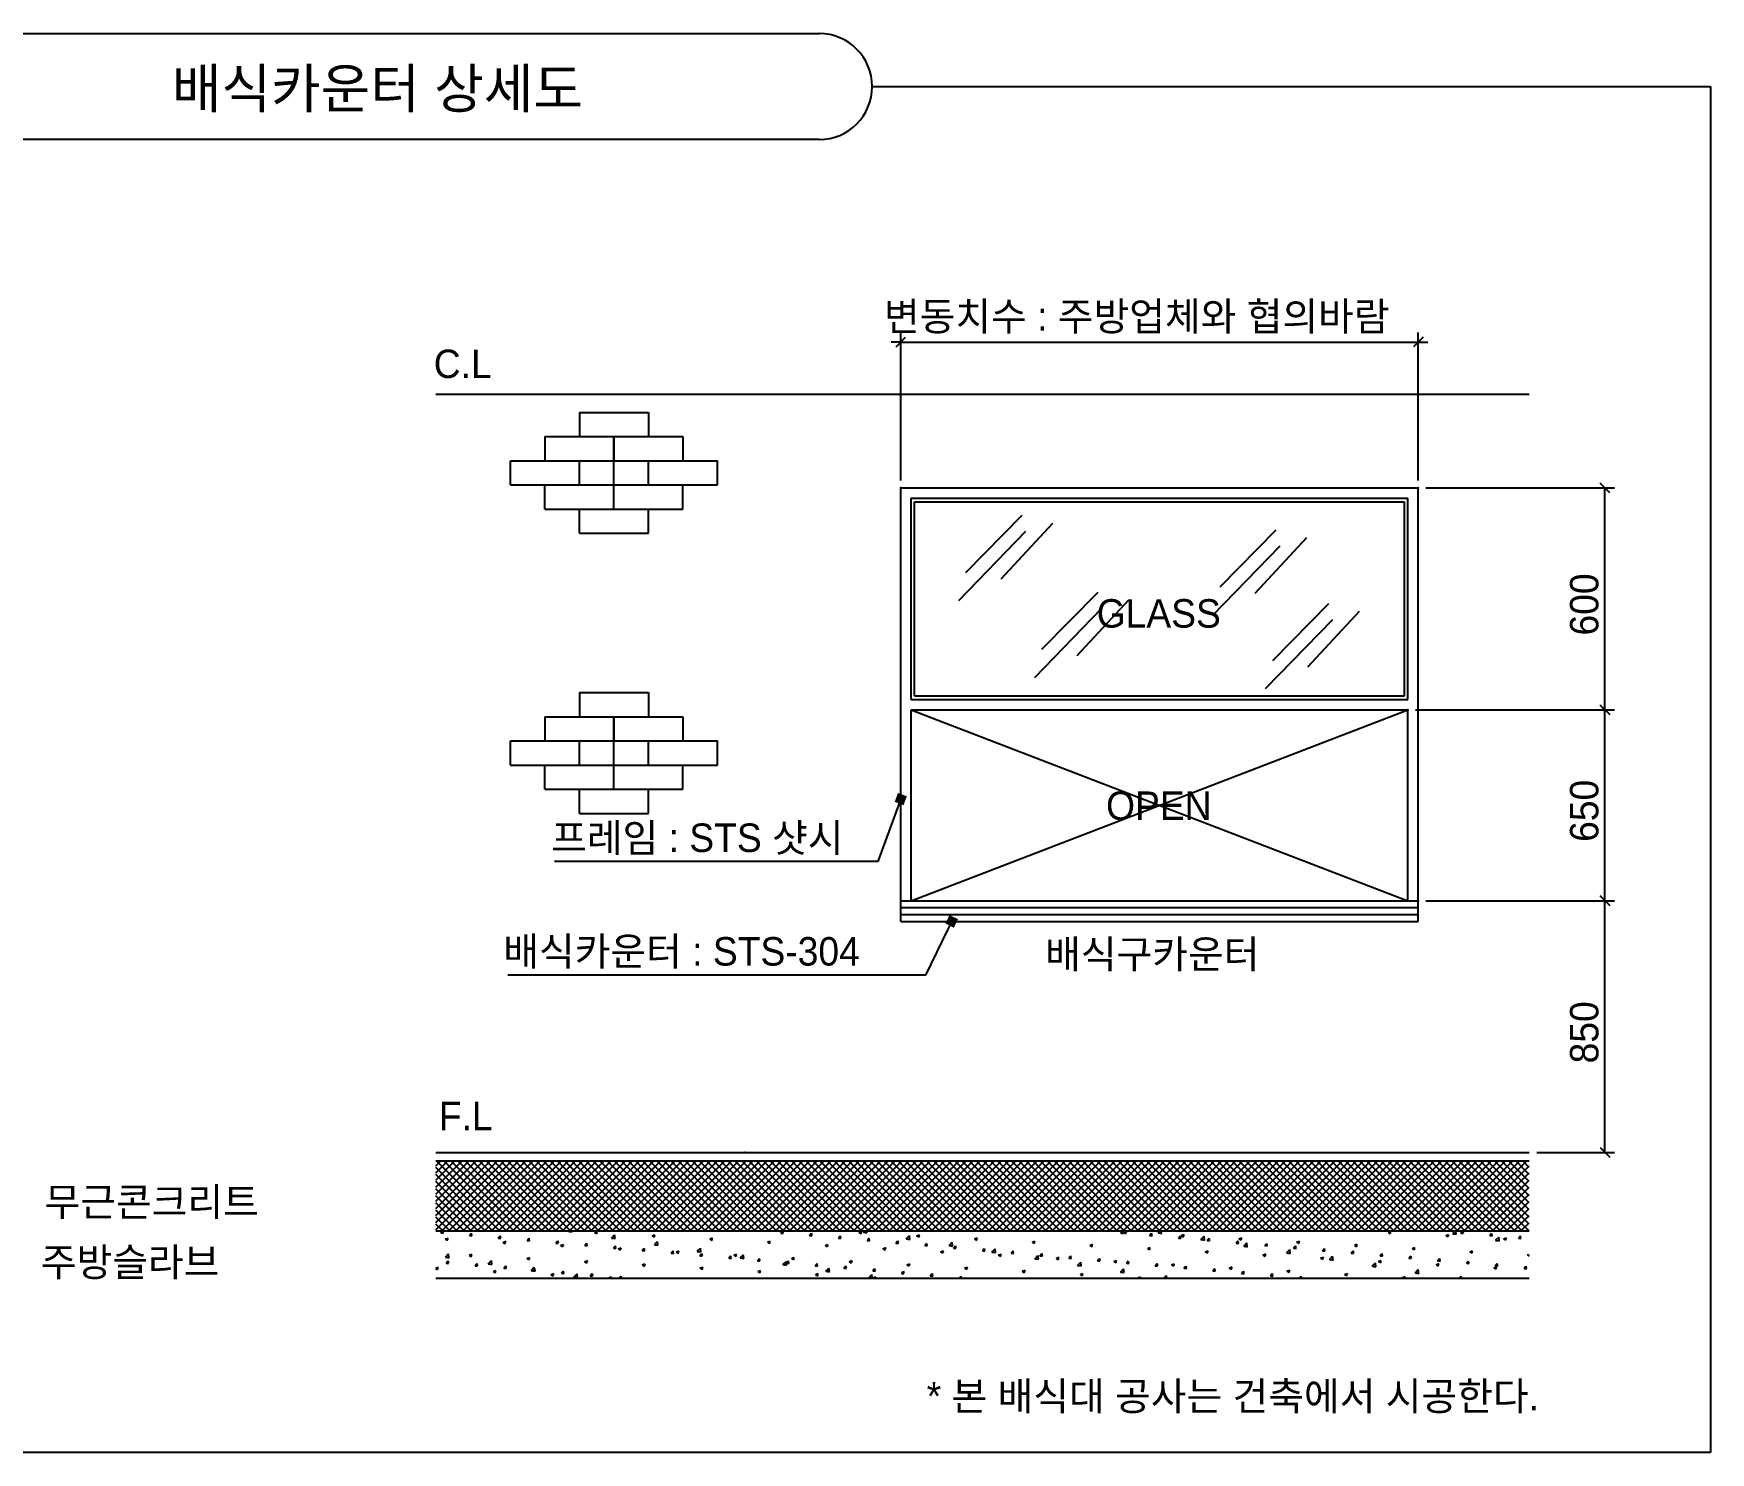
# Model space of a CAD drawing. Header units: millimetres. Extents: x 64500 to 245413, y 550 to 33013.
# Drawn here: x 231235 to 239721, y 11123 to 18300 of the extents above; entities that cross this region are included whole.
import ezdxf
from ezdxf.enums import TextEntityAlignment as Align

# ---------------------------------------------------------------- set-up
doc = ezdxf.new("R2010")
doc.units = ezdxf.units.MM
doc.header["$LTSCALE"] = 150
doc.header["$MEASUREMENT"] = 0
doc.header["$PDSIZE"] = -10
doc.layers.get('0').update_dxf_attribs({"linetype": 'CONTINUOUS'})
doc.layers.add('SUNIL_BLOCK', color=29, linetype='CONTINUOUS')
doc.styles.add('선일금속', font='')
doc.styles.get('선일금속').set_extended_font_data('Dotum')

msp = doc.modelspace()

# ---------------------------------------------------------------- linework, layer by layer
for p, q in [((235623.5, 16739.6), (235575.5, 16739.6)), ((235623.5, 16039.7), (235623.5, 16787.6)), ((235623.5, 16739.6), (238242.5, 16739.6)), ((238242.5, 16039.7), (238242.5, 16787.6)), ((238242.5, 16739.6), (238290.5, 16739.6)), ((238280.9, 16001.3), (239235, 16001.3)), ((239187, 14879.2), (239187, 16001.3)), ((238228.5, 14879.2), (239235, 14879.2)), ((238228.5, 14879.2), (239235, 14879.2)), ((239187, 13913.7), (239187, 14879.2)), ((235606.9, 14382.6), (235507, 14111.6)), ((235399, 14111.6), (233871.7, 14111.6)), ((235507, 14111.6), (235399, 14111.6)), ((238280.9, 13913.7), (239235, 13913.7)), ((238280.9, 13913.7), (239235, 13913.7)), ((239187, 12640.9), (239187, 13913.7)), ((235860.5, 13765.8), (235749.4, 13536.4)), ((235639, 13536.4), (233635.2, 13536.4)), ((235749.4, 13536.4), (235639, 13536.4)), ((238841.7, 12640.9), (239235, 12640.9))]:
    msp.add_line(p, q)
at = {"color": 0, "linetype": 'ByBlock', "lineweight": -2}
for p, q in [((235599.5, 16715.6), (235647.5, 16763.6)), ((238266.5, 16763.6), (238218.5, 16715.6)), ((239211, 15977.3), (239163, 16025.3)), ((239163, 14903.2), (239211, 14855.2)), ((239211, 14855.2), (239163, 14903.2)), ((235615.2, 14405.1), (235606.9, 14382.6)), ((239163, 13937.7), (239211, 13889.7)), ((239211, 13889.7), (239163, 13937.7)), ((235870.9, 13787.4), (235860.5, 13765.8)), ((239163, 12664.9), (239211, 12616.9))]:
    msp.add_line(p, q, dxfattribs=at)
at = {"color": 0, "linetype": 'ByBlock'}
for points in [[(235592.7, 14413.4), (235609.3, 14458.5), (235637.7, 14396.8), (235654.3, 14441.9)], [(235849.3, 13797.8), (235870.2, 13841), (235892.5, 13776.9), (235913.4, 13820.1)]]:
    msp.add_solid(points, dxfattribs=at)
at = {"layer": 'SUNIL_BLOCK'}
for p, q in [((230845.2, 18299.7), (235210.5, 18299.7)), ((235478.6, 18031.6), (239720.7, 18031.6)), ((239720.7, 18031.6), (239720.7, 11123)), ((235210.5, 17763.6), (230845.2, 17763.6)), ((233271.7, 16475.4), (238803.3, 16475.4)), ((233997.4, 16383.6), (234346.6, 16383.6)), ((233997.4, 16383.6), (233997.4, 16261.4)), ((234346.6, 16383.6), (234346.6, 16261.4)), ((233822.8, 16261.4), (234521.2, 16261.4)), ((233822.8, 16261.4), (233822.8, 16139.2)), ((234172, 15894.7), (234172, 16261.4)), ((234172, 16261.4), (234172, 16139.2)), ((234172, 16261.4), (234172, 16139.2)), ((234521.2, 16261.4), (234521.2, 16139.2)), ((233648.2, 16139.2), (234695.8, 16139.2)), ((233648.2, 16017), (233648.2, 16139.2)), ((233822.8, 16139.2), (234521.2, 16139.2)), ((233997.4, 16017), (233997.4, 16139.2)), ((234346.6, 16017), (234346.6, 16139.2)), ((234695.8, 16017), (234695.8, 16139.2)), ((233648.2, 16017), (234695.8, 16017)), ((233822.8, 15894.7), (233822.8, 16017)), ((234172, 15894.7), (234172, 16017)), ((234172, 15894.7), (234172, 16017)), ((234521.2, 15894.7), (234521.2, 16017)), ((235623.5, 16001.3), (238242.5, 16001.3)), ((235623.5, 13809), (235623.5, 16001.3)), ((238242.5, 13809), (238242.5, 16001.3)), ((233822.8, 15894.7), (234521.2, 15894.7)), ((233997.4, 15772.5), (233997.4, 15894.7)), ((234346.6, 15772.5), (234346.6, 15894.7)), ((235675.9, 15948.9), (238190.1, 15948.9)), ((235675.9, 14931.6), (235675.9, 15948.9)), ((235693.4, 15931.5), (238172.6, 15931.5)), ((235693.4, 14949.1), (235693.4, 15931.5)), ((238172.6, 14949.1), (238172.6, 15931.5)), ((238190.1, 14931.6), (238190.1, 15948.9)), ((236235.8, 15861.5), (235951, 15572.7)), ((236391, 15822.3), (236129.4, 15540.7)), ((237522.2, 15787.9), (237237.4, 15499.1)), ((233997.4, 15772.5), (234346.6, 15772.5)), ((236255, 15780.7), (235915, 15430.3)), ((237541.4, 15707.1), (237201.4, 15356.7)), ((237677.4, 15748.7), (237415.8, 15467.1)), ((236620.6, 15472.7), (236335.8, 15183.9)), ((236639.8, 15391.9), (236299.8, 15041.5)), ((236775.8, 15433.5), (236514.2, 15151.9)), ((237788.6, 15415.9), (237503.8, 15127.1)), ((237943.8, 15376.7), (237682.2, 15095.1)), ((237807.8, 15335.1), (237467.8, 14984.7)), ((233997.4, 14966), (234346.6, 14966)), ((233997.4, 14966), (233997.4, 14843.8)), ((234346.6, 14966), (234346.6, 14843.8)), ((235693.4, 14949.1), (238172.6, 14949.1)), ((235675.9, 14931.6), (238190.1, 14931.6)), ((235675.9, 14879.2), (238190.1, 13913.7)), ((235675.9, 13913.7), (238190.1, 14879.2)), ((235675.9, 14879.2), (238190.1, 14879.2)), ((235675.9, 14879.2), (238190.1, 14879.2)), ((235675.9, 13913.7), (235675.9, 14879.2)), ((238190.1, 13913.7), (238190.1, 14879.2)), ((233822.8, 14843.8), (234521.2, 14843.8)), ((233822.8, 14843.8), (233822.8, 14721.6)), ((234172, 14477.1), (234172, 14843.8)), ((234172, 14843.8), (234172, 14721.6)), ((234172, 14843.8), (234172, 14721.6)), ((234521.2, 14843.8), (234521.2, 14721.6)), ((233648.2, 14721.6), (234695.8, 14721.6)), ((233648.2, 14599.4), (233648.2, 14721.6)), ((233822.8, 14721.6), (234521.2, 14721.6)), ((233997.4, 14599.4), (233997.4, 14721.6)), ((234346.6, 14599.4), (234346.6, 14721.6)), ((234695.8, 14599.4), (234695.8, 14721.6)), ((233648.2, 14599.4), (234695.8, 14599.4)), ((233822.8, 14477.1), (233822.8, 14599.4)), ((234172, 14477.1), (234172, 14599.4)), ((234172, 14477.1), (234172, 14599.4)), ((234521.2, 14477.1), (234521.2, 14599.4)), ((233822.8, 14477.1), (234521.2, 14477.1)), ((233997.4, 14354.9), (233997.4, 14477.1)), ((234346.6, 14354.9), (234346.6, 14477.1)), ((233997.4, 14354.9), (234346.6, 14354.9)), ((235623.5, 13913.7), (238242.5, 13913.7)), ((235623.5, 13878.8), (238242.5, 13878.8)), ((235623.5, 13843.9), (238242.5, 13843.9)), ((235623.5, 13809), (238242.5, 13809)), ((233271.7, 12640.9), (238803.3, 12640.9)), ((233271.7, 12597.2), (238803.3, 12597.2)), ((233271.7, 12572.8), (233296, 12597.2)), ((233271.7, 12536.9), (233332, 12597.2)), ((233271.7, 12501), (233367.9, 12597.2)), ((233271.7, 12465.1), (233403.8, 12597.2)), ((233271.7, 12429.2), (233439.7, 12597.2)), ((233271.7, 12393.2), (233475.7, 12597.2)), ((233271.7, 12357.3), (233511.6, 12597.2)), ((233271.7, 12321.4), (233547.5, 12597.2)), ((233271.7, 12285.5), (233583.4, 12597.2)), ((233271.7, 12249.6), (233619.3, 12597.2)), ((233593.3, 12243.1), (233271.7, 12564.7)), ((233629.2, 12243.1), (233275.1, 12597.2)), ((233301.1, 12243.1), (233655.3, 12597.2)), ((233665.1, 12243.1), (233311, 12597.2)), ((233337.1, 12243.1), (233691.2, 12597.2)), ((233701, 12243.1), (233346.9, 12597.2)), ((233373, 12243.1), (233727.1, 12597.2)), ((233737, 12243.1), (233382.8, 12597.2)), ((233408.9, 12243.1), (233763, 12597.2)), ((233772.9, 12243.1), (233418.8, 12597.2)), ((233444.8, 12243.1), (233798.9, 12597.2)), ((233808.8, 12243.1), (233454.7, 12597.2)), ((233480.7, 12243.1), (233834.9, 12597.2)), ((233844.7, 12243.1), (233490.6, 12597.2)), ((233516.7, 12243.1), (233870.8, 12597.2)), ((233880.6, 12243.1), (233526.5, 12597.2)), ((233552.6, 12243.1), (233906.7, 12597.2)), ((233916.6, 12243.1), (233562.4, 12597.2)), ((233588.5, 12243.1), (233942.6, 12597.2)), ((233952.5, 12243.1), (233598.4, 12597.2)), ((233624.4, 12243.1), (233978.5, 12597.2)), ((233988.4, 12243.1), (233634.3, 12597.2)), ((233660.3, 12243.1), (234014.5, 12597.2)), ((234024.3, 12243.1), (233670.2, 12597.2)), ((233696.3, 12243.1), (234050.4, 12597.2)), ((234060.2, 12243.1), (233706.1, 12597.2)), ((233732.2, 12243.1), (234086.3, 12597.2)), ((234096.2, 12243.1), (233742.1, 12597.2)), ((233768.1, 12243.1), (234122.2, 12597.2)), ((234132.1, 12243.1), (233778, 12597.2)), ((233804, 12243.1), (234158.1, 12597.2)), ((234168, 12243.1), (233813.9, 12597.2)), ((233840, 12243.1), (234194.1, 12597.2)), ((234203.9, 12243.1), (233849.8, 12597.2)), ((233875.9, 12243.1), (234230, 12597.2)), ((234239.9, 12243.1), (233885.7, 12597.2)), ((233911.8, 12243.1), (234265.9, 12597.2)), ((234275.8, 12243.1), (233921.7, 12597.2)), ((233947.7, 12243.1), (234301.8, 12597.2)), ((234311.7, 12243.1), (233957.6, 12597.2)), ((233983.6, 12243.1), (234337.8, 12597.2)), ((234347.6, 12243.1), (233993.5, 12597.2)), ((234019.6, 12243.1), (234373.7, 12597.2)), ((234383.5, 12243.1), (234029.4, 12597.2)), ((234055.5, 12243.1), (234409.6, 12597.2)), ((234419.5, 12243.1), (234065.3, 12597.2)), ((234091.4, 12243.1), (234445.5, 12597.2)), ((234455.4, 12243.1), (234101.3, 12597.2)), ((234127.3, 12243.1), (234481.4, 12597.2)), ((234491.3, 12243.1), (234137.2, 12597.2)), ((234163.2, 12243.1), (234517.4, 12597.2)), ((234527.2, 12243.1), (234173.1, 12597.2)), ((234199.2, 12243.1), (234553.3, 12597.2)), ((234563.1, 12243.1), (234209, 12597.2)), ((234235.1, 12243.1), (234589.2, 12597.2)), ((234599.1, 12243.1), (234244.9, 12597.2)), ((234271, 12243.1), (234625.1, 12597.2)), ((234635, 12243.1), (234280.9, 12597.2)), ((234306.9, 12243.1), (234661, 12597.2)), ((234670.9, 12243.1), (234316.8, 12597.2)), ((234342.8, 12243.1), (234697, 12597.2)), ((234706.8, 12243.1), (234352.7, 12597.2)), ((234378.8, 12243.1), (234732.9, 12597.2)), ((234742.7, 12243.1), (234388.6, 12597.2)), ((234414.7, 12243.1), (234768.8, 12597.2)), ((234778.7, 12243.1), (234424.5, 12597.2)), ((234450.6, 12243.1), (234804.7, 12597.2)), ((234814.6, 12243.1), (234460.5, 12597.2)), ((234486.5, 12243.1), (234840.6, 12597.2)), ((234850.5, 12243.1), (234496.4, 12597.2)), ((234522.5, 12243.1), (234876.6, 12597.2)), ((234886.4, 12243.1), (234532.3, 12597.2)), ((234558.4, 12243.1), (234912.5, 12597.2)), ((234922.4, 12243.1), (234568.2, 12597.2)), ((234594.3, 12243.1), (234948.4, 12597.2)), ((234958.3, 12243.1), (234604.2, 12597.2)), ((234630.2, 12243.1), (234984.3, 12597.2)), ((234994.2, 12243.1), (234640.1, 12597.2)), ((234666.1, 12243.1), (235020.3, 12597.2)), ((235030.1, 12243.1), (234676, 12597.2)), ((234702.1, 12243.1), (235056.2, 12597.2)), ((235066, 12243.1), (234711.9, 12597.2)), ((234738, 12243.1), (235092.1, 12597.2)), ((235102, 12243.1), (234747.8, 12597.2)), ((234773.9, 12243.1), (235128, 12597.2)), ((235137.9, 12243.1), (234783.8, 12597.2)), ((234809.8, 12243.1), (235163.9, 12597.2)), ((235173.8, 12243.1), (234819.7, 12597.2)), ((234845.7, 12243.1), (235199.9, 12597.2)), ((235209.7, 12243.1), (234855.6, 12597.2)), ((234881.7, 12243.1), (235235.8, 12597.2)), ((235245.6, 12243.1), (234891.5, 12597.2)), ((234917.6, 12243.1), (235271.7, 12597.2)), ((235281.6, 12243.1), (234927.4, 12597.2)), ((234953.5, 12243.1), (235307.6, 12597.2)), ((235317.5, 12243.1), (234963.4, 12597.2)), ((234989.4, 12243.1), (235343.5, 12597.2)), ((235353.4, 12243.1), (234999.3, 12597.2)), ((235025.3, 12243.1), (235379.5, 12597.2)), ((235389.3, 12243.1), (235035.2, 12597.2)), ((235061.3, 12243.1), (235415.4, 12597.2)), ((235425.2, 12243.1), (235071.1, 12597.2)), ((235097.2, 12243.1), (235451.3, 12597.2)), ((235461.2, 12243.1), (235107, 12597.2)), ((235133.1, 12243.1), (235487.2, 12597.2)), ((235497.1, 12243.1), (235143, 12597.2)), ((235169, 12243.1), (235523.1, 12597.2)), ((235533, 12243.1), (235178.9, 12597.2)), ((235205, 12243.1), (235559.1, 12597.2)), ((235568.9, 12243.1), (235214.8, 12597.2)), ((235240.9, 12243.1), (235595, 12597.2)), ((235604.9, 12243.1), (235250.7, 12597.2)), ((235276.8, 12243.1), (235630.9, 12597.2)), ((235640.8, 12243.1), (235286.7, 12597.2)), ((235312.7, 12243.1), (235666.8, 12597.2)), ((235676.7, 12243.1), (235322.6, 12597.2)), ((235348.6, 12243.1), (235702.8, 12597.2)), ((235712.6, 12243.1), (235358.5, 12597.2)), ((235384.6, 12243.1), (235738.7, 12597.2)), ((235748.5, 12243.1), (235394.4, 12597.2)), ((235420.5, 12243.1), (235774.6, 12597.2)), ((235784.5, 12243.1), (235430.3, 12597.2)), ((235456.4, 12243.1), (235810.5, 12597.2)), ((235820.4, 12243.1), (235466.3, 12597.2)), ((235492.3, 12243.1), (235846.4, 12597.2)), ((235856.3, 12243.1), (235502.2, 12597.2)), ((235528.2, 12243.1), (235882.4, 12597.2)), ((235892.2, 12243.1), (235538.1, 12597.2)), ((235564.2, 12243.1), (235918.3, 12597.2)), ((235928.1, 12243.1), (235574, 12597.2)), ((235600.1, 12243.1), (235954.2, 12597.2)), ((235964.1, 12243.1), (235609.9, 12597.2)), ((235636, 12243.1), (235990.1, 12597.2)), ((236000, 12243.1), (235645.9, 12597.2)), ((235671.9, 12243.1), (236026, 12597.2)), ((236035.9, 12243.1), (235681.8, 12597.2)), ((235707.8, 12243.1), (236062, 12597.2)), ((236071.8, 12243.1), (235717.7, 12597.2)), ((235743.8, 12243.1), (236097.9, 12597.2)), ((236107.7, 12243.1), (235753.6, 12597.2)), ((235779.7, 12243.1), (236133.8, 12597.2)), ((236143.7, 12243.1), (235789.5, 12597.2)), ((235815.6, 12243.1), (236169.7, 12597.2)), ((236179.6, 12243.1), (235825.5, 12597.2)), ((235851.5, 12243.1), (236205.6, 12597.2)), ((236215.5, 12243.1), (235861.4, 12597.2)), ((235887.5, 12243.1), (236241.6, 12597.2)), ((236251.4, 12243.1), (235897.3, 12597.2)), ((235923.4, 12243.1), (236277.5, 12597.2)), ((236287.4, 12243.1), (235933.2, 12597.2)), ((235959.3, 12243.1), (236313.4, 12597.2)), ((236323.3, 12243.1), (235969.2, 12597.2)), ((235995.2, 12243.1), (236349.3, 12597.2)), ((236359.2, 12243.1), (236005.1, 12597.2)), ((236031.1, 12243.1), (236385.3, 12597.2)), ((236395.1, 12243.1), (236041, 12597.2)), ((236067.1, 12243.1), (236421.2, 12597.2)), ((236431, 12243.1), (236076.9, 12597.2)), ((236103, 12243.1), (236457.1, 12597.2)), ((236467, 12243.1), (236112.8, 12597.2)), ((236138.9, 12243.1), (236493, 12597.2)), ((236502.9, 12243.1), (236148.8, 12597.2)), ((236174.8, 12243.1), (236528.9, 12597.2)), ((236538.8, 12243.1), (236184.7, 12597.2)), ((236210.7, 12243.1), (236564.9, 12597.2)), ((236574.7, 12243.1), (236220.6, 12597.2)), ((236246.7, 12243.1), (236600.8, 12597.2)), ((236610.6, 12243.1), (236256.5, 12597.2)), ((236282.6, 12243.1), (236636.7, 12597.2)), ((236646.6, 12243.1), (236292.4, 12597.2)), ((236318.5, 12243.1), (236672.6, 12597.2)), ((236682.5, 12243.1), (236328.4, 12597.2)), ((236354.4, 12243.1), (236708.5, 12597.2)), ((236718.4, 12243.1), (236364.3, 12597.2)), ((236390.3, 12243.1), (236744.5, 12597.2)), ((236754.3, 12243.1), (236400.2, 12597.2)), ((236426.3, 12243.1), (236780.4, 12597.2)), ((236790.2, 12243.1), (236436.1, 12597.2)), ((236462.2, 12243.1), (236816.3, 12597.2)), ((236826.2, 12243.1), (236472, 12597.2)), ((236498.1, 12243.1), (236852.2, 12597.2)), ((236862.1, 12243.1), (236508, 12597.2)), ((236534, 12243.1), (236888.1, 12597.2)), ((236898, 12243.1), (236543.9, 12597.2)), ((236569.9, 12243.1), (236924.1, 12597.2)), ((236933.9, 12243.1), (236579.8, 12597.2)), ((236605.9, 12243.1), (236960, 12597.2)), ((236969.9, 12243.1), (236615.7, 12597.2)), ((236641.8, 12243.1), (236995.9, 12597.2)), ((237005.8, 12243.1), (236651.7, 12597.2)), ((236677.7, 12243.1), (237031.8, 12597.2)), ((237041.7, 12243.1), (236687.6, 12597.2)), ((236713.6, 12243.1), (237067.8, 12597.2)), ((237077.6, 12243.1), (236723.5, 12597.2)), ((236749.6, 12243.1), (237103.7, 12597.2)), ((237113.5, 12243.1), (236759.4, 12597.2)), ((236785.5, 12243.1), (237139.6, 12597.2)), ((237149.5, 12243.1), (236795.3, 12597.2)), ((236821.4, 12243.1), (237175.5, 12597.2)), ((237185.4, 12243.1), (236831.3, 12597.2)), ((236857.3, 12243.1), (237211.4, 12597.2)), ((237221.3, 12243.1), (236867.2, 12597.2)), ((236893.2, 12243.1), (237247.4, 12597.2)), ((237257.2, 12243.1), (236903.1, 12597.2)), ((236929.2, 12243.1), (237283.3, 12597.2)), ((237293.1, 12243.1), (236939, 12597.2)), ((236965.1, 12243.1), (237319.2, 12597.2)), ((237329.1, 12243.1), (236974.9, 12597.2)), ((237001, 12243.1), (237355.1, 12597.2)), ((237365, 12243.1), (237010.9, 12597.2)), ((237036.9, 12243.1), (237391, 12597.2)), ((237400.9, 12243.1), (237046.8, 12597.2)), ((237072.8, 12243.1), (237427, 12597.2)), ((237436.8, 12243.1), (237082.7, 12597.2)), ((237108.8, 12243.1), (237462.9, 12597.2)), ((237472.7, 12243.1), (237118.6, 12597.2)), ((237144.7, 12243.1), (237498.8, 12597.2)), ((237508.7, 12243.1), (237154.5, 12597.2)), ((237180.6, 12243.1), (237534.7, 12597.2)), ((237544.6, 12243.1), (237190.5, 12597.2)), ((237216.5, 12243.1), (237570.6, 12597.2)), ((237580.5, 12243.1), (237226.4, 12597.2)), ((237252.4, 12243.1), (237606.6, 12597.2)), ((237616.4, 12243.1), (237262.3, 12597.2)), ((237288.4, 12243.1), (237642.5, 12597.2)), ((237652.4, 12243.1), (237298.2, 12597.2)), ((237324.3, 12243.1), (237678.4, 12597.2)), ((237688.3, 12243.1), (237334.2, 12597.2)), ((237360.2, 12243.1), (237714.3, 12597.2)), ((237724.2, 12243.1), (237370.1, 12597.2)), ((237396.1, 12243.1), (237750.3, 12597.2)), ((237760.1, 12243.1), (237406, 12597.2)), ((237432.1, 12243.1), (237786.2, 12597.2)), ((237796, 12243.1), (237441.9, 12597.2)), ((237468, 12243.1), (237822.1, 12597.2)), ((237832, 12243.1), (237477.8, 12597.2)), ((237503.9, 12243.1), (237858, 12597.2)), ((237867.9, 12243.1), (237513.8, 12597.2)), ((237539.8, 12243.1), (237893.9, 12597.2)), ((237903.8, 12243.1), (237549.7, 12597.2)), ((237575.7, 12243.1), (237929.9, 12597.2)), ((237939.7, 12243.1), (237585.6, 12597.2)), ((237611.7, 12243.1), (237965.8, 12597.2)), ((237975.6, 12243.1), (237621.5, 12597.2)), ((237647.6, 12243.1), (238001.7, 12597.2)), ((238011.6, 12243.1), (237657.4, 12597.2)), ((237683.5, 12243.1), (238037.6, 12597.2)), ((238047.5, 12243.1), (237693.4, 12597.2)), ((237719.4, 12243.1), (238073.5, 12597.2)), ((238083.4, 12243.1), (237729.3, 12597.2)), ((237755.3, 12243.1), (238109.5, 12597.2)), ((238119.3, 12243.1), (237765.2, 12597.2)), ((237791.3, 12243.1), (238145.4, 12597.2)), ((238155.2, 12243.1), (237801.1, 12597.2)), ((237827.2, 12243.1), (238181.3, 12597.2)), ((238191.2, 12243.1), (237837, 12597.2)), ((237863.1, 12243.1), (238217.2, 12597.2)), ((238227.1, 12243.1), (237873, 12597.2)), ((237899, 12243.1), (238253.1, 12597.2)), ((238263, 12243.1), (237908.9, 12597.2)), ((237934.9, 12243.1), (238289.1, 12597.2)), ((238298.9, 12243.1), (237944.8, 12597.2)), ((237970.9, 12243.1), (238325, 12597.2)), ((238334.9, 12243.1), (237980.7, 12597.2)), ((238006.8, 12243.1), (238360.9, 12597.2)), ((238370.8, 12243.1), (238016.7, 12597.2)), ((238042.7, 12243.1), (238396.8, 12597.2)), ((238406.7, 12243.1), (238052.6, 12597.2)), ((238078.6, 12243.1), (238432.8, 12597.2)), ((238442.6, 12243.1), (238088.5, 12597.2)), ((238114.6, 12243.1), (238468.7, 12597.2)), ((238478.5, 12243.1), (238124.4, 12597.2)), ((238150.5, 12243.1), (238504.6, 12597.2)), ((238514.5, 12243.1), (238160.3, 12597.2)), ((238186.4, 12243.1), (238540.5, 12597.2)), ((238550.4, 12243.1), (238196.3, 12597.2)), ((238222.3, 12243.1), (238576.4, 12597.2)), ((238586.3, 12243.1), (238232.2, 12597.2)), ((238258.2, 12243.1), (238612.4, 12597.2)), ((238622.2, 12243.1), (238268.1, 12597.2)), ((238294.2, 12243.1), (238648.3, 12597.2)), ((238658.1, 12243.1), (238304, 12597.2)), ((238330.1, 12243.1), (238684.2, 12597.2)), ((238694.1, 12243.1), (238339.9, 12597.2)), ((238366, 12243.1), (238720.1, 12597.2)), ((238730, 12243.1), (238375.9, 12597.2)), ((238401.9, 12243.1), (238756, 12597.2)), ((238765.9, 12243.1), (238411.8, 12597.2)), ((238437.8, 12243.1), (238792, 12597.2)), ((238801.8, 12243.1), (238447.7, 12597.2)), ((238473.8, 12243.1), (238803.3, 12572.6)), ((238803.3, 12277.6), (238483.6, 12597.2)), ((238803.3, 12313.5), (238519.5, 12597.2)), ((238803.3, 12349.4), (238555.5, 12597.2)), ((238803.3, 12385.4), (238591.4, 12597.2)), ((238803.3, 12421.3), (238627.3, 12597.2)), ((238803.3, 12457.2), (238663.2, 12597.2)), ((238803.3, 12493.1), (238699.2, 12597.2)), ((238803.3, 12529), (238735.1, 12597.2)), ((238803.3, 12565), (238771, 12597.2)), ((233557.4, 12243.1), (233271.7, 12528.8)), ((233521.4, 12243.1), (233271.7, 12492.9)), ((238509.7, 12243.1), (238803.3, 12536.7)), ((238545.6, 12243.1), (238803.3, 12500.8)), ((233485.5, 12243.1), (233271.7, 12457)), ((233449.6, 12243.1), (233271.7, 12421)), ((238581.5, 12243.1), (238803.3, 12464.8)), ((238617.4, 12243.1), (238803.3, 12428.9)), ((238653.4, 12243.1), (238803.3, 12393)), ((233413.7, 12243.1), (233271.7, 12385.1)), ((233377.7, 12243.1), (233271.7, 12349.2)), ((233341.8, 12243.1), (233271.7, 12313.3)), ((238689.3, 12243.1), (238803.3, 12357.1)), ((238725.2, 12243.1), (238803.3, 12321.2)), ((233305.9, 12243.1), (233271.7, 12277.3)), ((233271.7, 12243.1), (238803.3, 12243.1)), ((233295.5, 12233), (233303.9, 12243.1)), ((233295.5, 12233), (233307.7, 12231.9)), ((233308.1, 12231.7), (233306, 12243.1)), ((233441.2, 12220.3), (233451, 12231.9)), ((233441.3, 12220.2), (233453.4, 12219.1)), ((233453.8, 12219), (233451.5, 12231.7)), ((233587, 12207.5), (233596.7, 12219.2)), ((233599.6, 12206.2), (233597.2, 12219)), ((233943.2, 12241.2), (233945, 12243.1)), ((233943.3, 12241), (233961.4, 12238.2)), ((233961.3, 12238.3), (233960.7, 12243.1)), ((234073.1, 12234.8), (234087.3, 12240.3)), ((234073.2, 12234.7), (234083.3, 12227.9)), ((234083.3, 12227.9), (234087.5, 12240.2)), ((234160.1, 12207.6), (234175.9, 12224.1)), ((234178.2, 12204.7), (234175.9, 12224)), ((234365.1, 12218.6), (234379.3, 12224)), ((234375.4, 12211.6), (234379.5, 12223.9)), ((235016.2, 12232.9), (235024.8, 12243.1)), ((235016.3, 12232.8), (235028.4, 12231.7)), ((235028.9, 12231.5), (235026.7, 12243.1)), ((235162, 12220.1), (235171.8, 12231.8)), ((235162, 12220), (235174.2, 12219)), ((235174.6, 12218.8), (235172.3, 12231.5)), ((235307.7, 12207.3), (235317.5, 12219)), ((235411.9, 12235.3), (235426.1, 12240.7)), ((235412, 12235.1), (235422.1, 12228.3)), ((235422.2, 12228.3), (235426.3, 12240.6)), ((235434.3, 12237.4), (235439.8, 12243.1)), ((235434.4, 12237.2), (235452.5, 12234.4)), ((235452.4, 12234.4), (235451.4, 12243.1)), ((235651.2, 12203.7), (235667, 12220.2)), ((235669.3, 12200.8), (235667, 12220.1)), ((235703.9, 12219), (235718.2, 12224.5)), ((235704, 12218.9), (235714.1, 12212)), ((235714.2, 12212.1), (235718.3, 12224.3)), ((236737, 12232.7), (236745.8, 12243.1)), ((236737.1, 12232.6), (236749.2, 12231.6)), ((236749.6, 12231.4), (236747.5, 12243.1)), ((236750.7, 12235.7), (236765, 12241.2)), ((236750.8, 12235.6), (236761, 12228.8)), ((236761, 12228.8), (236765.1, 12241.1)), ((236882.8, 12219.9), (236892.6, 12231.6)), ((236882.8, 12219.9), (236895, 12218.8)), ((236895.4, 12218.6), (236893, 12231.3)), ((236925.4, 12233.5), (236934.6, 12243.1)), ((236925.5, 12233.3), (236943.6, 12230.5)), ((236943.5, 12230.6), (236942, 12243.1)), ((237028.5, 12207.2), (237038.3, 12218.9)), ((237042.8, 12219.5), (237057, 12224.9)), ((237042.9, 12219.3), (237053, 12212.5)), ((237053, 12212.5), (237057.2, 12224.8)), ((238089.6, 12236.2), (238103.8, 12241.6)), ((238089.7, 12236), (238099.8, 12229.2)), ((238099.8, 12229.2), (238104, 12241.5)), ((238381.6, 12219.9), (238395.8, 12225.4)), ((238381.7, 12219.8), (238391.8, 12212.9)), ((238391.9, 12212.9), (238396, 12225.2)), ((238416.5, 12229.6), (238429.4, 12243.1)), ((238416.6, 12229.4), (238434.7, 12226.6)), ((238434.6, 12226.7), (238432.7, 12243.1)), ((238457.8, 12232.5), (238466.7, 12243.1)), ((238457.8, 12232.5), (238470, 12231.4)), ((238470.4, 12231.2), (238468.2, 12243.1)), ((238603.5, 12219.8), (238613.3, 12231.4)), ((238603.6, 12219.7), (238615.7, 12218.6)), ((238616.2, 12218.4), (238613.8, 12231.2)), ((238761.1, 12243.1), (238803.3, 12285.2)), ((238797.1, 12243.1), (238803.3, 12249.3)), ((233318.3, 12201.9), (233332.5, 12207.3)), ((233318.4, 12201.7), (233328.5, 12194.9)), ((233328.6, 12194.9), (233332.7, 12207.2)), ((233587, 12207.5), (233599.2, 12206.4)), ((233610.3, 12185.6), (233624.5, 12191)), ((233610.4, 12185.4), (233620.5, 12178.6)), ((233620.6, 12178.6), (233624.7, 12190.9)), ((233732.7, 12194.8), (233742.5, 12206.4)), ((233732.8, 12194.7), (233744.9, 12193.6)), ((233745.3, 12193.5), (233743, 12206.2)), ((233878.4, 12182), (233888.2, 12193.7)), ((233878.5, 12182), (233890.7, 12180.9)), ((233891.1, 12180.7), (233888.7, 12193.5)), ((233902.3, 12169.3), (233916.6, 12174.8)), ((233902.5, 12169.2), (233912.6, 12162.3)), ((233912.6, 12162.3), (233916.7, 12174.6)), ((234024.2, 12169.3), (234034, 12180.9)), ((234024.3, 12169.2), (234036.4, 12168.1)), ((234036.8, 12168), (234034.5, 12180.7)), ((234160.2, 12207.4), (234178.2, 12204.6)), ((234169.9, 12156.5), (234179.7, 12168.2)), ((234170, 12156.5), (234182.1, 12155.4)), ((234182.6, 12155.2), (234180.2, 12167.9)), ((234194.4, 12153), (234208.6, 12158.5)), ((234194.5, 12152.9), (234204.6, 12146.1)), ((234204.6, 12146.1), (234208.8, 12158.4)), ((234315.7, 12143.8), (234325.5, 12155.4)), ((234315.7, 12143.7), (234327.9, 12142.6)), ((234328.3, 12142.5), (234326, 12155.2)), ((234365.2, 12218.4), (234375.3, 12211.6)), ((234376.9, 12174), (234392.8, 12190.5)), ((234377, 12173.8), (234395.1, 12171)), ((234395, 12171), (234392.8, 12190.3)), ((234461.4, 12131), (234471.2, 12142.7)), ((234474.1, 12129.7), (234471.7, 12142.4)), ((234486.4, 12136.8), (234500.6, 12142.2)), ((234486.5, 12136.6), (234496.6, 12129.8)), ((234496.7, 12129.8), (234500.8, 12142.1)), ((234593.8, 12140.3), (234609.6, 12156.8)), ((234593.9, 12140.1), (234612, 12137.3)), ((234611.9, 12137.4), (234609.6, 12156.7)), ((234657.1, 12202.3), (234671.3, 12207.8)), ((234657.2, 12202.2), (234667.3, 12195.3)), ((234667.4, 12195.3), (234671.5, 12207.6)), ((234949.1, 12186), (234963.4, 12191.5)), ((234949.3, 12185.9), (234959.4, 12179.1)), ((234959.4, 12179.1), (234963.5, 12191.3)), ((235241.2, 12169.7), (235255.4, 12175.2)), ((235241.3, 12169.6), (235251.4, 12162.8)), ((235251.4, 12162.8), (235255.6, 12175.1)), ((235307.8, 12207.3), (235319.9, 12206.2)), ((235320.4, 12206), (235318, 12218.8)), ((235453.5, 12194.6), (235463.3, 12206.3)), ((235453.5, 12194.5), (235465.7, 12193.5)), ((235466.1, 12193.3), (235463.8, 12206)), ((235533.2, 12153.5), (235547.4, 12158.9)), ((235533.3, 12153.3), (235543.4, 12146.5)), ((235543.5, 12146.5), (235547.6, 12158.8)), ((235599.2, 12181.8), (235609, 12193.5)), ((235599.3, 12181.8), (235611.4, 12180.7)), ((235611.9, 12180.5), (235609.5, 12193.3)), ((235651.3, 12203.5), (235669.3, 12200.7)), ((235745, 12169.1), (235754.8, 12180.8)), ((235745, 12169), (235757.2, 12168)), ((235757.6, 12167.8), (235755.3, 12180.5)), ((235825.2, 12137.2), (235839.4, 12142.7)), ((235825.3, 12137.1), (235835.4, 12130.2)), ((235835.5, 12130.2), (235839.6, 12142.5)), ((235868, 12170.1), (235883.9, 12186.6)), ((235868.1, 12169.9), (235886.2, 12167.1)), ((235886.1, 12167.2), (235883.9, 12186.5)), ((235890.7, 12156.3), (235900.5, 12168)), ((235890.8, 12156.3), (235902.9, 12155.2)), ((235903.4, 12155), (235901, 12167.8)), ((235995.9, 12202.7), (236010.2, 12208.2)), ((235996.1, 12202.6), (236006.2, 12195.8)), ((236006.2, 12195.8), (236010.3, 12208.1)), ((236036.5, 12143.6), (236046.3, 12155.3)), ((236036.5, 12143.5), (236048.7, 12142.5)), ((236049.1, 12142.3), (236046.7, 12155)), ((236084.9, 12136.5), (236100.7, 12153)), ((236085, 12136.3), (236103.1, 12133.5)), ((236103, 12133.5), (236100.7, 12152.8)), ((236182.2, 12130.8), (236192, 12142.5)), ((236194.8, 12129.5), (236192.5, 12142.3)), ((236288, 12186.5), (236302.2, 12191.9)), ((236288.1, 12186.3), (236298.2, 12179.5)), ((236298.3, 12179.5), (236302.4, 12191.8)), ((236580, 12170.2), (236594.2, 12175.7)), ((236580.1, 12170), (236590.2, 12163.2)), ((236590.3, 12163.2), (236594.4, 12175.5)), ((236872, 12153.9), (236886.3, 12159.4)), ((236872.1, 12153.8), (236882.2, 12147)), ((236882.3, 12147), (236886.4, 12159.2)), ((237028.6, 12207.1), (237040.7, 12206.1)), ((237041.1, 12205.9), (237038.8, 12218.6)), ((237142.3, 12199.9), (237158.1, 12216.4)), ((237142.4, 12199.7), (237160.4, 12196.9)), ((237160.4, 12196.9), (237158.1, 12216.2)), ((237164, 12137.6), (237178.3, 12143.1)), ((237164.2, 12137.5), (237174.3, 12130.7)), ((237174.3, 12194.4), (237184.1, 12206.1)), ((237174.3, 12194.4), (237186.5, 12193.3)), ((237174.3, 12130.7), (237178.4, 12143)), ((237186.9, 12193.1), (237184.5, 12205.8)), ((237320, 12181.7), (237329.8, 12193.4)), ((237320.1, 12181.6), (237332.2, 12180.6)), ((237332.6, 12180.4), (237330.3, 12193.1)), ((237334.8, 12203.2), (237349, 12208.6)), ((237334.9, 12203), (237345, 12196.2)), ((237345.1, 12196.2), (237349.2, 12208.5)), ((237359.1, 12166.2), (237375, 12182.7)), ((237359.2, 12166), (237377.3, 12163.2)), ((237377.2, 12163.3), (237375, 12182.6)), ((237465.7, 12168.9), (237475.5, 12180.6)), ((237465.8, 12168.9), (237477.9, 12167.8)), ((237478.4, 12167.6), (237476, 12180.3)), ((237576, 12132.6), (237591.8, 12149.1)), ((237594.1, 12129.7), (237591.8, 12149)), ((237611.5, 12156.2), (237621.3, 12167.8)), ((237611.5, 12156.1), (237623.7, 12155.1)), ((237624.1, 12154.9), (237621.8, 12167.6)), ((237626.8, 12186.9), (237641, 12192.4)), ((237626.9, 12186.8), (237637, 12179.9)), ((237637.1, 12179.9), (237641.2, 12192.2)), ((237757.2, 12143.4), (237767, 12155.1)), ((237757.3, 12143.4), (237769.4, 12142.3)), ((237769.9, 12142.1), (237767.5, 12154.8)), ((237903, 12130.7), (237912.8, 12142.3)), ((237915.6, 12129.3), (237913.3, 12142.1)), ((237918.8, 12170.6), (237933.1, 12176.1)), ((237918.9, 12170.5), (237929.1, 12163.7)), ((237929.1, 12163.7), (237933.2, 12176)), ((238210.9, 12154.4), (238225.1, 12159.8)), ((238211, 12154.2), (238221.1, 12147.4)), ((238221.1, 12147.4), (238225.3, 12159.7)), ((238502.9, 12138.1), (238517.1, 12143.5)), ((238503, 12137.9), (238513.1, 12131.1)), ((238513.2, 12131.1), (238517.3, 12143.4)), ((238633.4, 12196), (238649.2, 12212.5)), ((238633.5, 12195.8), (238651.5, 12193)), ((238651.5, 12193.1), (238649.2, 12212.4)), ((238673.6, 12203.6), (238687.8, 12209.1)), ((238673.7, 12203.5), (238683.8, 12196.7)), ((238683.9, 12196.7), (238688, 12208.9)), ((238749.3, 12207), (238759.1, 12218.7)), ((238749.3, 12207), (238761.5, 12205.9)), ((238761.9, 12205.7), (238759.6, 12218.4)), ((233271.7, 12055.6), (233283.1, 12060)), ((233271.7, 12052.5), (233279.1, 12047.5)), ((233279.1, 12047.5), (233283.2, 12059.8)), ((233319.5, 12110.6), (233335.4, 12127.1)), ((233319.6, 12110.4), (233337.7, 12107.6)), ((233323.6, 12080.2), (233333.4, 12091.8)), ((233323.7, 12080.1), (233335.9, 12079.1)), ((233336.3, 12078.9), (233333.9, 12091.6)), ((233337.6, 12107.6), (233335.4, 12126.9)), ((233439.6, 12120), (233453.8, 12125.5)), ((233439.7, 12119.9), (233449.8, 12113.1)), ((233449.9, 12113.1), (233454, 12125.4)), ((233469.4, 12067.4), (233479.2, 12079.1)), ((233469.5, 12067.4), (233481.6, 12066.3)), ((233482, 12066.1), (233479.7, 12078.9)), ((233536.4, 12076.9), (233552.2, 12093.4)), ((233536.5, 12076.7), (233554.6, 12073.9)), ((233554.5, 12074), (233552.3, 12093.3)), ((233615.1, 12054.7), (233624.9, 12066.3)), ((233615.2, 12054.6), (233627.4, 12053.6)), ((233627.8, 12053.4), (233625.4, 12066.1)), ((233731.6, 12103.8), (233745.8, 12109.2)), ((233731.7, 12103.6), (233741.8, 12096.8)), ((233741.9, 12096.8), (233746, 12109.1)), ((233753.3, 12043.3), (233769.1, 12059.8)), ((233760.9, 12041.9), (233770.7, 12053.6)), ((233771.4, 12040.4), (233769.1, 12059.7)), ((233773.5, 12040.6), (233771.2, 12053.4)), ((234023.6, 12087.5), (234037.9, 12093)), ((234023.7, 12087.3), (234033.9, 12080.5)), ((234033.9, 12080.5), (234038, 12092.8)), ((234315.6, 12071.2), (234329.9, 12076.7)), ((234315.8, 12071.1), (234325.9, 12064.3)), ((234325.9, 12064.3), (234330.1, 12076.5)), ((234461.5, 12131), (234473.6, 12129.9)), ((234607.2, 12118.3), (234617, 12129.9)), ((234607.2, 12118.2), (234619.4, 12117.1)), ((234607.7, 12054.9), (234621.9, 12060.4)), ((234607.8, 12054.8), (234617.9, 12048)), ((234619.8, 12117), (234617.5, 12129.7)), ((234618, 12048), (234622.1, 12060.3)), ((234752.9, 12105.5), (234762.7, 12117.2)), ((234753, 12105.5), (234765.1, 12104.4)), ((234765.6, 12104.2), (234763.2, 12116.9)), ((234778.4, 12120.5), (234792.6, 12125.9)), ((234778.5, 12120.3), (234788.6, 12113.5)), ((234788.7, 12113.5), (234792.8, 12125.8)), ((234810.6, 12106.7), (234826.5, 12123.2)), ((234810.8, 12106.5), (234828.8, 12103.7)), ((234828.7, 12103.8), (234826.5, 12123.1)), ((234898.7, 12092.8), (234908.5, 12104.4)), ((234898.7, 12092.7), (234910.9, 12091.6)), ((234911.3, 12091.5), (234909, 12104.2)), ((235027.5, 12073.1), (235043.3, 12089.6)), ((235027.6, 12072.9), (235045.7, 12070.1)), ((235045.6, 12070.1), (235043.4, 12089.4)), ((235044.4, 12080), (235054.2, 12091.7)), ((235044.5, 12079.9), (235056.6, 12078.9)), ((235057.1, 12078.7), (235054.7, 12091.4)), ((235070.4, 12104.2), (235084.7, 12109.7)), ((235070.6, 12104.1), (235080.7, 12097.2)), ((235080.7, 12097.3), (235084.8, 12109.5)), ((235190.2, 12067.3), (235200, 12078.9)), ((235190.2, 12067.2), (235202.4, 12066.1)), ((235202.8, 12065.9), (235200.5, 12078.7)), ((235244.4, 12039.4), (235260.2, 12055.9)), ((235262.5, 12036.5), (235260.2, 12055.8)), ((235335.9, 12054.5), (235345.7, 12066.2)), ((235336, 12054.4), (235348.1, 12053.4)), ((235348.6, 12053.2), (235346.2, 12065.9)), ((235362.5, 12087.9), (235376.7, 12093.4)), ((235362.6, 12087.8), (235372.7, 12081)), ((235372.7, 12081), (235376.9, 12093.3)), ((235481.7, 12041.8), (235491.5, 12053.4)), ((235494.3, 12040.4), (235492, 12053.2)), ((235654.5, 12071.7), (235668.7, 12077.1)), ((235654.6, 12071.5), (235664.7, 12064.7)), ((235664.8, 12064.7), (235668.9, 12077)), ((235946.5, 12055.4), (235960.7, 12060.8)), ((235946.6, 12055.2), (235956.7, 12048.4)), ((235956.8, 12048.4), (235960.9, 12060.7)), ((236117.2, 12120.9), (236131.5, 12126.4)), ((236117.4, 12120.8), (236127.5, 12114)), ((236127.5, 12114), (236131.6, 12126.2)), ((236182.3, 12130.8), (236194.4, 12129.7)), ((236301.8, 12102.8), (236317.6, 12119.3)), ((236301.9, 12102.6), (236319.9, 12099.8)), ((236319.8, 12099.9), (236317.6, 12119.2)), ((236328, 12118.1), (236337.8, 12129.8)), ((236328, 12118), (236340.2, 12117)), ((236340.6, 12116.8), (236338.2, 12129.5)), ((236409.3, 12104.7), (236423.5, 12110.1)), ((236409.4, 12104.5), (236419.5, 12097.7)), ((236419.5, 12097.7), (236423.7, 12110)), ((236473.7, 12105.3), (236483.5, 12117)), ((236473.8, 12105.3), (236485.9, 12104.2)), ((236486.3, 12104), (236484, 12116.8)), ((236518.6, 12069.2), (236534.4, 12085.7)), ((236518.7, 12069), (236536.8, 12066.2)), ((236536.7, 12066.3), (236534.5, 12085.6)), ((236619.5, 12092.6), (236629.3, 12104.3)), ((236619.5, 12092.5), (236631.7, 12091.5)), ((236632.1, 12091.3), (236629.7, 12104)), ((236701.3, 12088.4), (236715.5, 12093.8)), ((236701.4, 12088.2), (236711.5, 12081.4)), ((236711.6, 12081.4), (236715.7, 12093.7)), ((236735.5, 12035.6), (236751.3, 12052.1)), ((236753.6, 12032.6), (236751.3, 12051.9)), ((236765.2, 12079.8), (236775, 12091.5)), ((236765.3, 12079.8), (236777.4, 12078.7)), ((236777.8, 12078.5), (236775.5, 12091.3)), ((236911, 12067.1), (236920.7, 12078.8)), ((236911, 12067), (236923.2, 12066)), ((236923.6, 12065.8), (236921.2, 12078.5)), ((236993.3, 12072.1), (237007.5, 12077.6)), ((236993.4, 12072), (237003.5, 12065.1)), ((237003.6, 12065.1), (237007.7, 12077.4)), ((237056.7, 12054.3), (237066.5, 12066)), ((237056.8, 12054.3), (237068.9, 12053.2)), ((237069.3, 12053), (237067, 12065.8)), ((237202.4, 12041.6), (237212.2, 12053.3)), ((237215.1, 12040.3), (237212.7, 12053)), ((237285.3, 12055.8), (237299.6, 12061.3)), ((237285.5, 12055.7), (237295.6, 12048.9)), ((237295.6, 12048.9), (237299.7, 12061.2)), ((237456.1, 12121.4), (237470.3, 12126.8)), ((237456.2, 12121.2), (237466.3, 12114.4)), ((237466.4, 12114.4), (237470.5, 12126.7)), ((237576.1, 12132.4), (237594.2, 12129.6)), ((237748.1, 12105.1), (237762.3, 12110.6)), ((237748.2, 12104.9), (237758.3, 12098.1)), ((237758.4, 12098.1), (237762.5, 12110.4)), ((237792.9, 12099), (237808.7, 12115.5)), ((237793, 12098.8), (237811, 12096)), ((237810.9, 12096), (237808.7, 12115.3)), ((237903, 12130.6), (237915.2, 12129.6)), ((238009.7, 12065.3), (238025.5, 12081.8)), ((238009.8, 12065.1), (238027.9, 12062.3)), ((238027.8, 12062.4), (238025.6, 12081.7)), ((238040.1, 12088.8), (238054.4, 12094.3)), ((238040.2, 12088.7), (238050.3, 12081.9)), ((238048.7, 12117.9), (238058.5, 12129.6)), ((238048.8, 12117.9), (238060.9, 12116.8)), ((238050.4, 12081.9), (238054.5, 12094.1)), ((238061.4, 12116.6), (238059, 12129.3)), ((238194.5, 12105.2), (238204.3, 12116.8)), ((238194.5, 12105.1), (238206.7, 12104)), ((238207.1, 12103.8), (238204.8, 12116.6)), ((238332.1, 12072.5), (238346.4, 12078)), ((238332.3, 12072.4), (238342.4, 12065.6)), ((238340.2, 12092.4), (238350, 12104.1)), ((238340.3, 12092.4), (238352.4, 12091.3)), ((238342.4, 12065.6), (238346.5, 12077.9)), ((238352.9, 12091.1), (238350.5, 12103.8)), ((238486, 12079.7), (238495.8, 12091.3)), ((238486, 12079.6), (238498.2, 12078.5)), ((238498.6, 12078.3), (238496.3, 12091.1)), ((238624.2, 12056.3), (238638.4, 12061.7)), ((238624.3, 12056.1), (238634.4, 12049.3)), ((238631.7, 12066.9), (238641.5, 12078.6)), ((238631.8, 12066.9), (238643.9, 12065.8)), ((238634.5, 12049.3), (238638.6, 12061.6)), ((238644.4, 12065.6), (238642, 12078.3)), ((238777.5, 12054.2), (238787.3, 12065.8)), ((238777.5, 12054.1), (238789.7, 12053)), ((238790.1, 12052.8), (238787.7, 12065.6)), ((238794.9, 12121.8), (238803.3, 12125)), ((238795, 12121.7), (238803.3, 12116.1)), ((233271.7, 12004.4), (238803.3, 12004.4)), ((233560.9, 12038.2), (233575.1, 12043.7)), ((233561, 12038.1), (233571.1, 12031.3)), ((233571.1, 12031.3), (233575.3, 12043.5)), ((233753.4, 12043.1), (233771.4, 12040.3)), ((233761, 12041.9), (233773.1, 12040.8)), ((233852.9, 12022), (233867.1, 12027.4)), ((233853, 12021.8), (233863.1, 12015)), ((233863.2, 12015), (233867.3, 12027.3)), ((233906.6, 12029.2), (233916.4, 12040.8)), ((233906.7, 12029.1), (233918.8, 12028.1)), ((233919.3, 12027.9), (233916.9, 12040.6)), ((233970.1, 12009.7), (233986, 12026.1)), ((233970.2, 12009.5), (233988.3, 12006.7)), ((233988.2, 12006.7), (233986, 12026)), ((234052.4, 12016.4), (234062.2, 12028.1)), ((234052.4, 12016.4), (234064.6, 12015.3)), ((234065, 12015.1), (234062.7, 12027.9)), ((234144.9, 12005.7), (234159.1, 12011.1)), ((234145, 12005.5), (234146.7, 12004.4)), ((234157.1, 12004.4), (234159.3, 12011)), ((234198.8, 12004.4), (234207.9, 12015.3)), ((234210.4, 12004.4), (234208.4, 12015.1)), ((234899.7, 12038.7), (234913.9, 12044.1)), ((234899.8, 12038.5), (234909.9, 12031.7)), ((234910, 12031.7), (234914.1, 12044)), ((235191.7, 12022.4), (235206, 12027.9)), ((235191.8, 12022.3), (235201.9, 12015.4)), ((235202, 12015.4), (235206.1, 12027.7)), ((235244.5, 12039.2), (235262.6, 12036.4)), ((235461.2, 12005.8), (235477.1, 12022.3)), ((235461.3, 12005.6), (235468.8, 12004.4)), ((235479.1, 12004.4), (235477.1, 12022.2)), ((235481.7, 12041.7), (235493.9, 12040.6)), ((235483.7, 12006.1), (235498, 12011.6)), ((235483.9, 12006), (235486.1, 12004.4)), ((235495.8, 12004.4), (235498.2, 12011.4)), ((235627.4, 12029), (235637.2, 12040.7)), ((235627.5, 12028.9), (235639.6, 12027.9)), ((235640, 12027.7), (235637.7, 12040.4)), ((235773.2, 12016.2), (235783, 12027.9)), ((235773.2, 12016.2), (235785.4, 12015.1)), ((235785.8, 12014.9), (235783.4, 12027.7)), ((235919.7, 12004.4), (235928.7, 12015.2)), ((235931.1, 12004.4), (235929.2, 12014.9)), ((236238.5, 12039.1), (236252.8, 12044.6)), ((236238.6, 12039), (236248.8, 12032.2)), ((236248.8, 12032.2), (236252.9, 12044.4)), ((236530.6, 12022.8), (236544.8, 12028.3)), ((236530.7, 12022.7), (236540.8, 12015.9)), ((236540.8, 12015.9), (236545, 12028.2)), ((236735.6, 12035.4), (236753.7, 12032.6)), ((236822.6, 12006.6), (236836.8, 12012)), ((236822.7, 12006.4), (236825.6, 12004.4)), ((236834.5, 12004.4), (236837, 12011.9)), ((236954.8, 12004.4), (236968.2, 12018.4)), ((236969.8, 12004.4), (236968.2, 12018.3)), ((237202.5, 12041.5), (237214.6, 12040.5)), ((237348.2, 12028.8), (237358, 12040.5)), ((237348.2, 12028.8), (237360.4, 12027.7)), ((237360.8, 12027.5), (237358.5, 12040.2)), ((237493.9, 12016.1), (237503.7, 12027.8)), ((237494, 12016), (237506.1, 12015)), ((237506.6, 12014.8), (237504.2, 12027.5)), ((237577.4, 12039.6), (237591.6, 12045)), ((237577.5, 12039.4), (237587.6, 12032.6)), ((237587.6, 12032.6), (237591.8, 12044.9)), ((237640.6, 12004.4), (237649.5, 12015)), ((237651.9, 12004.4), (237650, 12014.7)), ((237869.4, 12023.3), (237883.6, 12028.7)), ((237869.5, 12023.1), (237879.6, 12016.3)), ((237879.7, 12016.3), (237883.8, 12028.6)), ((238161.4, 12007), (238175.6, 12012.5)), ((238161.5, 12006.9), (238165.1, 12004.4)), ((238173.2, 12004.4), (238175.8, 12012.3)), ((238226.6, 12031.7), (238242.4, 12048.2)), ((238226.7, 12031.5), (238244.8, 12028.7)), ((238244.7, 12028.8), (238242.4, 12048.1)), ((238449.6, 12004.4), (238459.3, 12014.6)), ((238460.5, 12004.4), (238459.3, 12014.4)), ((239720.7, 11123), (226335.1, 11123))]:
    msp.add_line(p, q, dxfattribs=at)
msp.add_arc((235210.5, 18031.6), 268.1, 270.00005, 90, dxfattribs=at)
for p in [(235623.5, 16001.3), (235623.5, 16001.3), (238242.5, 16001.3), (238190.1, 14879.2), (238242.5, 13913.7), (234834.3, 12640.9)]:
    msp.add_point(p, dxfattribs=at)

# ---------------------------------------------------------------- texts
at = {"style": '선일금속'}
for s, p in [('변동치수 : 주방업체와 협의바람', (235538.5, 16797.2)), ('프레임 : STS 샷시', (233854.6, 14160.2)), ('배식카운터 : STS-304', (233612.4, 13585.6))]:
    msp.add_text(s, height=144, dxfattribs=at).set_placement(p)
for s, p in [('600', (239153.7, 15255)), ('650', (239153.7, 14211.2)), ('850', (239153.8, 13090.8))]:
    msp.add_text(s, height=144, rotation=90, dxfattribs=at).set_placement(p)
at = {"layer": 'SUNIL_BLOCK', "color": 7, "style": '선일금속'}
msp.add_text('배식카운터 상세도', height=200, dxfattribs=at).set_placement((232975.4, 17922.2), align=Align.CENTER)
for s, p in [('C.L', (233260.5, 16557.2)), ('GLASS', (236614.9, 15294.8)), ('OPEN', (236662.4, 14322.1)), ('배식구카운터', (236354.1, 13571.6)), ('F.L', (233286.3, 12752.9)), ('무근콘크리트', (231291, 12318.6)), ('주방슬라브', (231272.4, 12013.7)), ('* 본 배식대 공사는 건축에서 시공한다.', (235754.9, 11335.6))]:
    msp.add_text(s, height=144, dxfattribs=at).set_placement(p)

doc.saveas('drawing.dxf')
